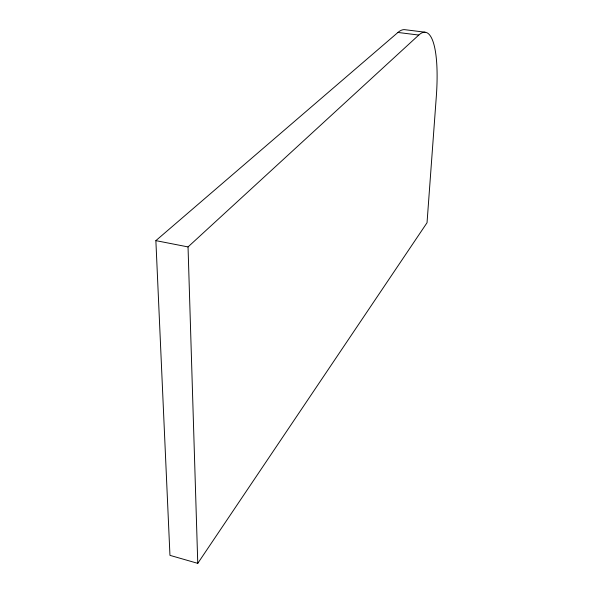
<?xml version="1.0" encoding="UTF-8"?>
<svg xmlns="http://www.w3.org/2000/svg" width="593" height="593" viewBox="0 0 593 593"><rect width="100%" height="100%" fill="white"/><g stroke="black" fill="none" stroke-linecap="round" stroke-linejoin="round"><path stroke-width="0.89" d="M197.766 563.35L427.034 222.738L436.337 96.185A90.707 21.689 -81.2 0 0 418.777 35.054L397.94 32.452L155.87 240.632L169.954 555.352L197.766 563.35L188.04 246.925L418.777 35.054M425.011 32.192L404.552 29.65A90.203 23.134 -81.3 0 0 397.94 32.452M155.87 240.632L188.04 246.925"/></g></svg>
